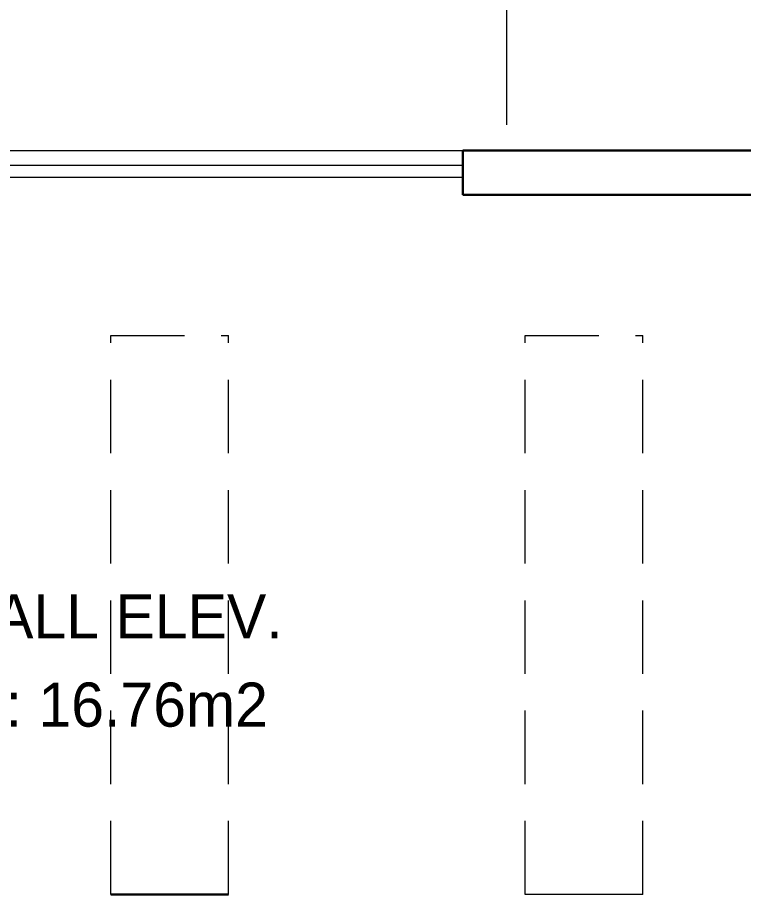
# Model space of a CAD drawing. Header units: metres. Extents: x -4.2 to 85, y -21.1 to 42.
# Drawn here: x 36.371 to 38.84, y 19.41 to 22.391 of the extents above; entities that cross this region are included whole.
import ezdxf

# ---------------------------------------------------------------- set-up
doc = ezdxf.new("R2010")
doc.units = ezdxf.units.M
doc.header["$MEASUREMENT"] = 0
doc.linetypes.add('DGN Style 2', pattern=[1.465602, 0.879361, -0.586241])
doc.linetypes.add('XREF ÁREAS COMUNS LILAC$0$HIDDEN', pattern=[0.375, 0.25, -0.125])
for name, color, linetype, lineweight in [('24 - Textos Gerais', 7, 'Continuous', 0), ('7 - Alvenaria', 7, 'Continuous', 0), ('8 - Projeção Abaixo', 7, 'Continuous', 0), ('Level 19-1', 7, 'Continuous', 0), ('PSG-HATCH SOLIDO', 7, 'Continuous', 0)]:
    doc.layers.add(name, color=color, linetype=linetype, lineweight=lineweight)
for name, color, linetype in [('XREF ÁREAS COMUNS LILAC$0$ALVENARIA01', 252, 'Continuous'), ('XREF ÁREAS COMUNS LILAC$0$MOB01', 8, 'Continuous'), ('XREF ÁREAS COMUNS LILAC$0$PROJECAO', 8, 'XREF ÁREAS COMUNS LILAC$0$HIDDEN')]:
    doc.layers.add(name, color=color, linetype=linetype)
doc.styles.add('Style-INTL_ENGINEERING', font='INTL_ENGINEERING.shx')

# ---------------------------------------------------------------- blocks, each defined once
blk = doc.blocks.new('pilotis_as built')
at = {"layer": '24 - Textos Gerais', "color": 30, "linetype": 'Continuous', "lineweight": 0}
blk.add_line((7.6116, -4.7856), (10.6116, -4.7856), dxfattribs=at)
at = {"layer": '8 - Projeção Abaixo', "color": 7, "linetype": 'DGN Style 2', "lineweight": 0, "flags": 128}
blk.add_lwpolyline([(6.4515, -4.7856), (10.7607, -4.7856), (10.7607, -4.0356), (19.5907, -4.0356), (19.5907, -5.4356), (23.3507, -5.4356), (23.3507, -12.1456), (22.6507, -12.1456), (22.6507, -12.6456), (22.1007, -13.1956), (12.5729, -13.1956), (11.9529, -13.8156), (4.6376, -13.8156), (4.42, -13.5984), (2.0315, -13.5984), (1.8139, -13.8156), (-5.5014, -13.8156), (-6.1214, -13.1956), (-15.6493, -13.1956), (-16.1993, -12.6456), (-16.1993, -12.1456), (-16.8993, -12.1456), (-16.8993, -5.4356), (-13.1393, -5.4356), (-13.1393, -4.0356), (-4.3093, -4.0356), (-4.3093, -4.7856), (0, -4.7856), (0, 0), (6.4503, 0), (6.4515, -4.7856)], dxfattribs=at)
at = {"layer": 'Level 19-1', "color": 7, "linetype": 'Continuous', "lineweight": 30}
for p, q in [((10.6116, -4.7856), (12.3357, -4.7856)), ((10.6116, -4.7856), (10.6116, -4.9356)), ((10.6116, -4.9356), (12.4105, -4.9356))]:
    blk.add_line(p, q, dxfattribs=at)
at = {"layer": 'PSG-HATCH SOLIDO', "color": 131, "linetype": 'Continuous', "lineweight": 0}
for p, q in [((7.6116, -4.8356), (10.6116, -4.8356)), ((7.6116, -4.8756), (10.6116, -4.8756))]:
    blk.add_line(p, q, dxfattribs=at)

msp = doc.modelspace()

# ---------------------------------------------------------------- linework, layer by layer
at = {"layer": 'XREF ÁREAS COMUNS LILAC$0$ALVENARIA01', "linetype": 'Continuous', "lineweight": 30}
msp.add_line((36.6885, 19.4099), (37.0885, 19.4099), dxfattribs=at)
at = {"layer": 'XREF ÁREAS COMUNS LILAC$0$MOB01', "lineweight": 13}
msp.add_line((38.4972, 19.4099), (38.0972, 19.4099), dxfattribs=at)
at = {"layer": 'XREF ÁREAS COMUNS LILAC$0$PROJECAO', "linetype": 'XREF ÁREAS COMUNS LILAC$0$HIDDEN', "lineweight": 13}
for p, q in [((36.6885, 19.4099), (36.6885, 21.3099)), ((36.6885, 21.3099), (37.0885, 21.3099)), ((37.0885, 19.4099), (37.0885, 21.3099)), ((38.0972, 19.4099), (38.0972, 21.3099)), ((38.0972, 21.3099), (38.4972, 21.3099)), ((38.4972, 19.4099), (38.4972, 21.3099))]:
    msp.add_line(p, q, dxfattribs=at)

# ---------------------------------------------------------------- block references
at = {"color": 1, "linetype": 'Continuous', "lineweight": 13}
msp.add_blockref('pilotis_as built', (27.2738, 26.7246), dxfattribs=at)

# ---------------------------------------------------------------- texts
at = {"layer": '7 - Alvenaria', "color": 2, "linetype": 'Continuous', "lineweight": 13, "insert": (36.7094, 20.2043), "char_height": 0.15, "attachment_point": 5, "line_spacing_factor": 1.200006, "style": 'Style-INTL_ENGINEERING'}
msp.add_mtext('HALL ELEV.\\PA: 16.76m2\\P', dxfattribs=at)

doc.saveas('drawing.dxf')
